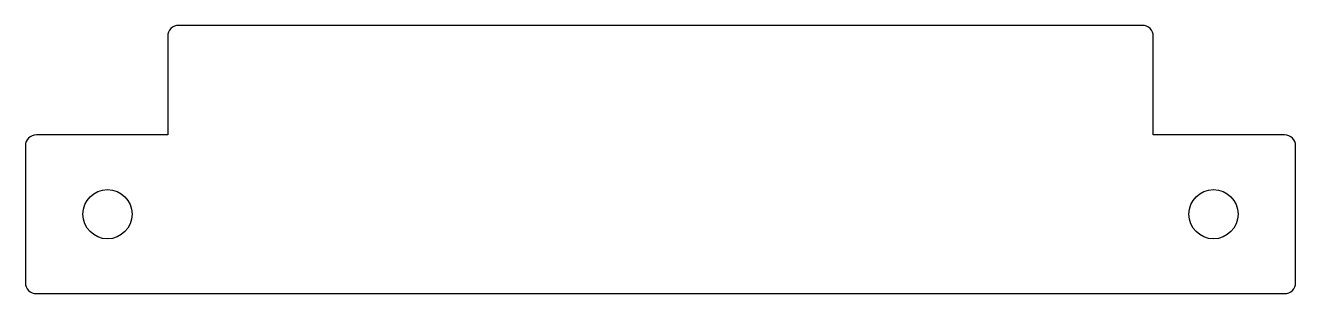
# Model space of a CAD drawing. Header units: millimetres. Extents: x -58 to 58, y -12 to 12.
import ezdxf

# ---------------------------------------------------------------- set-up
doc = ezdxf.new("R2010")
doc.units = ezdxf.units.MM
doc.layers.add('cover_usb_outline', color=7, linetype='Continuous')

msp = doc.modelspace()

# ---------------------------------------------------------------- linework, layer by layer
at = {"layer": 'cover_usb_outline'}
for p, q in [((44, 12.25), (-44, 12.25)), ((-45, 11.25), (-45, 2.25)), ((45, 2.25), (45, 11.25)), ((-58, 1.25), (-58, -11.25)), ((-45, 2.25), (-57, 2.25)), ((57, 2.25), (45, 2.25)), ((58, -11.25), (58, 1.25)), ((-57, -12.25), (57, -12.25))]:
    msp.add_line(p, q, dxfattribs=at)
for centre in [(-50.5, -5), (50.5, -5)]:
    msp.add_circle(centre, 2.25, dxfattribs=at)
for centre, start, end in [((-44, 11.25), 90, 180), ((44, 11.25), 0, 90), ((-57, 1.25), 90, 180), ((57, 1.25), 0, 90), ((-57, -11.25), -180, -90), ((57, -11.25), -90, 0)]:
    msp.add_arc(centre, 1, start, end, dxfattribs=at)

doc.saveas('drawing.dxf')
